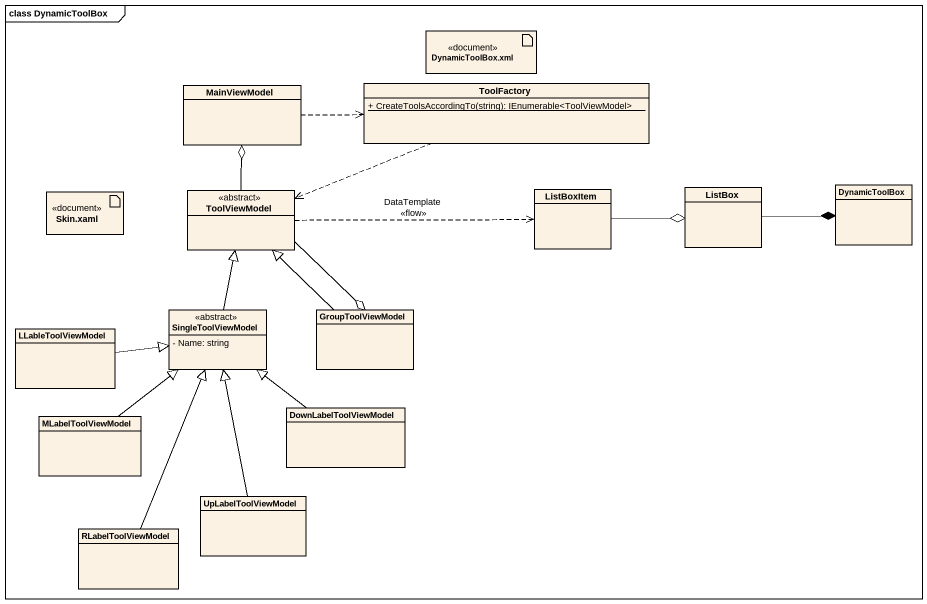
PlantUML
@startuml
mainframe class DynamicToolBox
allowmixing
hide circle
hide empty members
skinparam classAttributeIconSize 0
artifact "DynamicToolBox.xml" as DynamicToolBox_xml <<document>>
class MainViewModel
class ToolFactory {
  {static} + CreateToolsAccordingTo(string): IEnumerable<ToolViewModel>
}
artifact "Skin.xaml" as Skin_xaml <<document>>
class ToolViewModel <<abstract>>
class ListBoxItem
class ListBox
class DynamicToolBox
class SingleToolViewModel <<abstract>> {
  - Name: string
}
class GroupToolViewModel
class LLableToolViewModel
class MLabelToolViewModel
class DownLabelToolViewModel
class UpLabelToolViewModel
class RLabelToolViewModel
MainViewModel .right.> ToolFactory
ToolFactory .left.> ToolViewModel
ToolViewModel -up-o MainViewModel
ToolViewModel .right.> ListBoxItem : DataTemplate\n<<flow>>
ToolViewModel --o GroupToolViewModel
ListBoxItem -right-o ListBox
ListBox -right-* DynamicToolBox
SingleToolViewModel -up-|> ToolViewModel
GroupToolViewModel -up-|> ToolViewModel
LLableToolViewModel -right-|> SingleToolViewModel
MLabelToolViewModel -up-|> SingleToolViewModel
DownLabelToolViewModel -up-|> SingleToolViewModel
UpLabelToolViewModel -up-|> SingleToolViewModel
RLabelToolViewModel -up-|> SingleToolViewModel
@enduml
